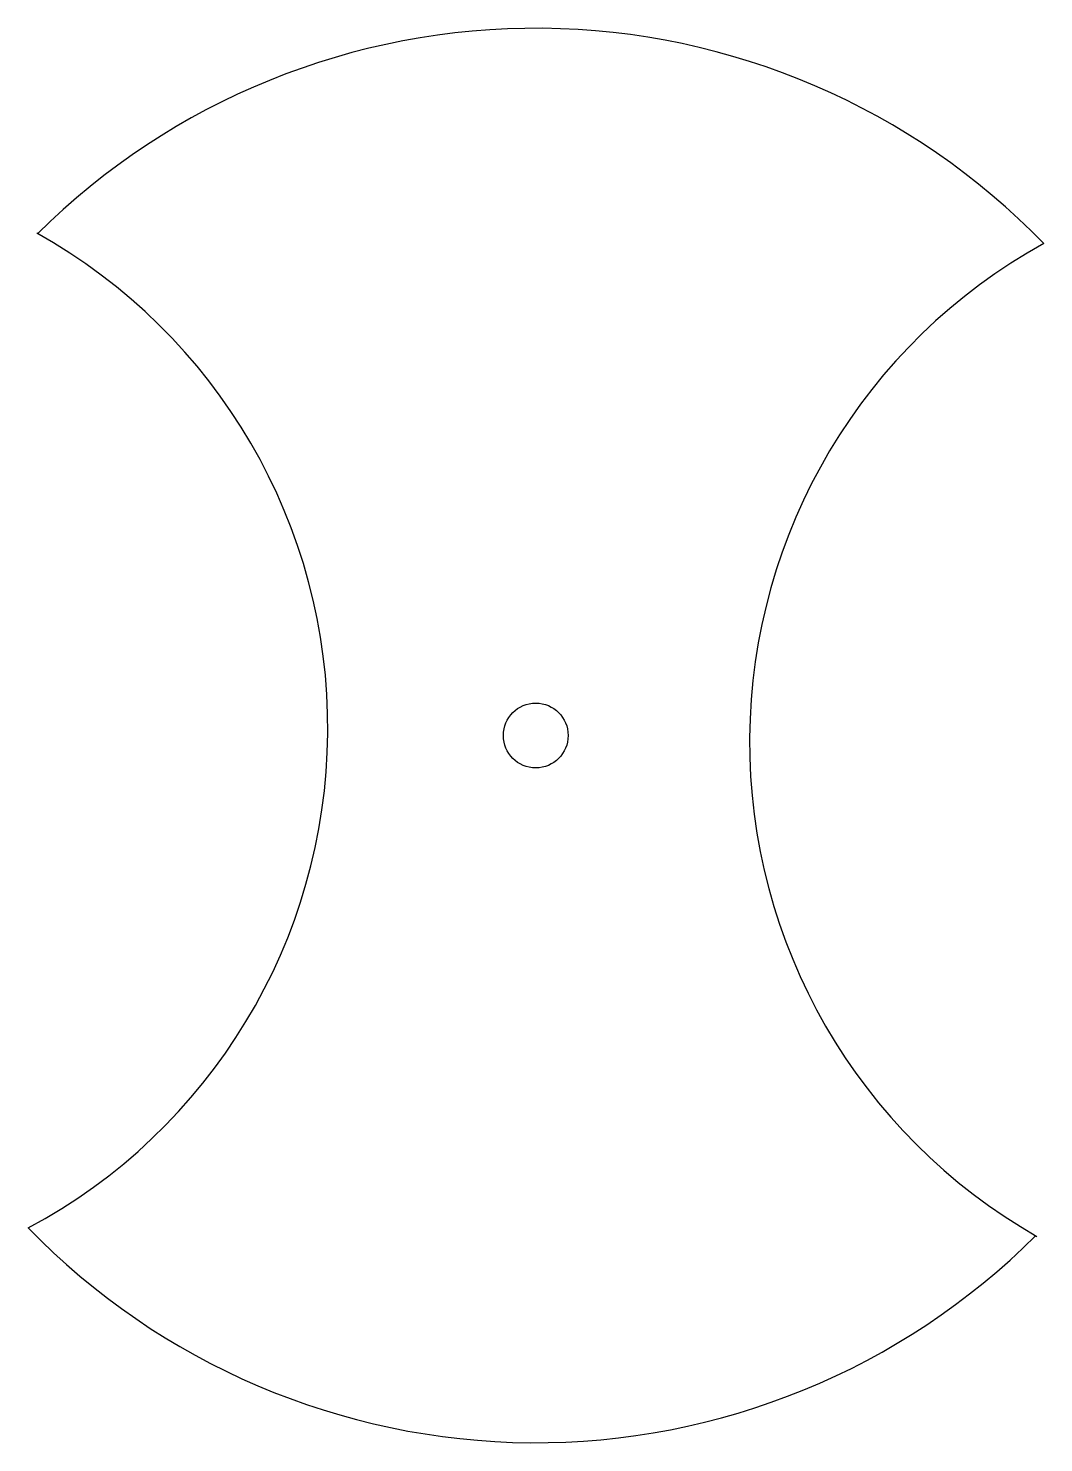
# Model space of a CAD drawing. Header units: millimetres. Extents: x -72 to 72, y -100 to 100.
import ezdxf

# ---------------------------------------------------------------- set-up
doc = ezdxf.new("R2010")
doc.units = ezdxf.units.MM

msp = doc.modelspace()

# ---------------------------------------------------------------- linework, layer by layer
msp.add_circle((0, 0), 4.58)
for centre, radius, start, end in [((0, 0), 100, 44.0777, 134.7992), ((-109.51, 1.02), 80.1, 298.109, 60.9202), ((110.71, -0.9), 80.47, 118.8825, 240.3294), ((0, 0), 100, 224.1323, 314.9942)]:
    msp.add_arc(centre, radius, start, end)

doc.saveas('drawing.dxf')
